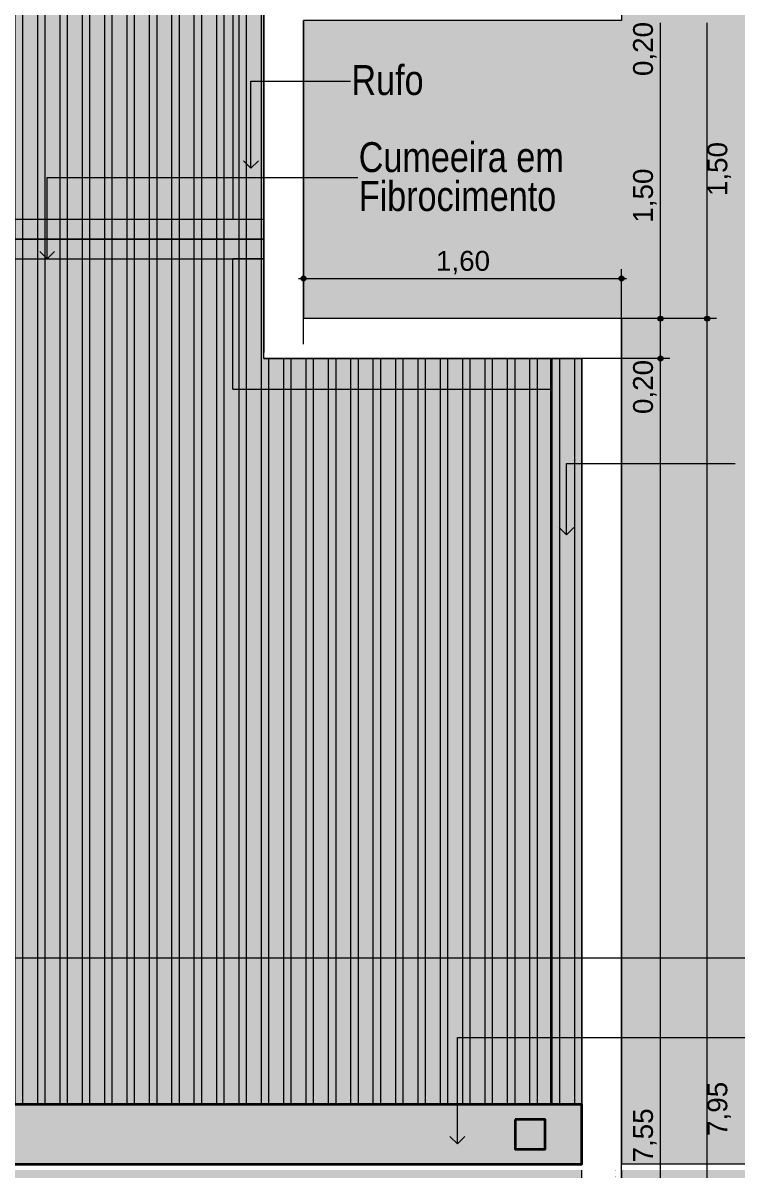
# Model space of a CAD drawing. Header units: metres. Extents: x -77 to -16.6, y -68.5 to -27.7.
# Drawn here: x -47.02 to -43.43, y -56.63 to -50.86 of the extents above; entities that cross this region are included whole.
import ezdxf

# ---------------------------------------------------------------- set-up
doc = ezdxf.new("R2010")
doc.units = ezdxf.units.M
doc.header["$MEASUREMENT"] = 0
doc.linetypes.add('Dot & Dashed', pattern=[0.012, 0.01, -0.001, 0, -0.001])
doc.linetypes.add('Wipeout_Contour', pattern=[1, 0, -1])
for name, color, linetype, lineweight in [('01_PLANTA COBERTURA_5_COBERTURA-LINHAS.EXEC_Caneta_No__241', 7, 'Continuous', 13), ('01_PLANTA COBERTURA_5_ESTRUTURA-COB.EST_Caneta_No__1', 7, 'Continuous', 35), ('01_PLANTA COBERTURA_5_ESTRUTURA-COB.EST_Caneta_No__241', 7, 'Continuous', 13), ('01_PLANTA COBERTURA_5_LAJES.EST_Caneta_No__241', 7, 'Continuous', 13), ('01_PLANTA COBERTURA_5_LAJES.EST_Caneta_No__99', 7, 'Continuous', 20), ('01_PLANTA COBERTURA_5_PAREDE CONSTRUIR_Caneta_No__241', 7, 'Continuous', 13), ('01_PLANTA COBERTURA_5_PAREDE CONSTRUIR_Caneta_No__3', 7, 'Continuous', 25)]:
    doc.layers.add(name, color=color, linetype=linetype, lineweight=lineweight)
for name, color, linetype, lineweight, true_color in [('01_PLANTA COBERTURA_5_COTAS IMPLANTAÇÃO.EXEC_Caneta_No__25', 7, 'Continuous', 13, 0x982312), ('01_PLANTA COBERTURA_5_ESTRUTURA-COB.EST_Caneta_No__13', 7, 'Continuous', 0, 0xaaaaaa), ('01_PLANTA COBERTURA_5_ESTRUTURA-COB.EST_Caneta_No__19', 7, 'Continuous', 0, 0xe9e9e9), ('01_PLANTA COBERTURA_5_ESTRUTURA-COB.EST_Caneta_No__9', 7, 'Continuous', 5, 0x020202), ('01_PLANTA COBERTURA_5_LAJES.EST_Caneta_No__18', 7, 'Continuous', 0, 0xdfdfdf), ('01_PLANTA COBERTURA_5_LAJES.EST_Caneta_No__19', 7, 'Continuous', 0, 0xe9e9e9)]:
    doc.layers.add(name, color=color, linetype=linetype, lineweight=lineweight, true_color=true_color)
doc.layers.add('01_PLANTA COBERTURA_5_ESTRUTURA-COB.EST', color=7, linetype='Continuous')
doc.layers.add('01_PLANTA COBERTURA_5_PAREDE CONSTRUIR', color=7, linetype='Continuous')
doc.styles.add('GENERATED_STYLE_1', font='arial.ttf')
doc.styles.add('GENERATED_STYLE_2', font='ARIALN.TTF')
pattern_1 = [(90, (0, 0), (-0.1125, 0), []), (90, (-0.0375, 2e-18), (-0.1125, 0), [])]

msp = doc.modelspace()

# ---------------------------------------------------------------- hatches: boundary and pattern name
at = {"layer": '01_PLANTA COBERTURA_5_COTAS IMPLANTAÇÃO.EXEC_Caneta_No__25', "linetype": 'Continuous', "lineweight": 13, "true_color": 0x982312}
for points in [[(-44.0265, -52.1486), (-44.0256, -52.1534), (-44.0229, -52.1575), (-44.0188, -52.1602), (-44.014, -52.1611), (-44.0093, -52.1602), (-44.0052, -52.1575), (-44.0025, -52.1534), (-44.0015, -52.1486), (-44.0025, -52.1439), (-44.0052, -52.1398), (-44.0093, -52.1371), (-44.014, -52.1361), (-44.0188, -52.1371), (-44.0229, -52.1398), (-44.0256, -52.1439)], [(-43.8303, -52.3506), (-43.8293, -52.3554), (-43.8266, -52.3594), (-43.8226, -52.3621), (-43.8178, -52.3631), (-43.813, -52.3621), (-43.8089, -52.3594), (-43.8062, -52.3554), (-43.8053, -52.3506), (-43.8062, -52.3458), (-43.8089, -52.3417), (-43.813, -52.339), (-43.8178, -52.3381), (-43.8226, -52.339), (-43.8266, -52.3417), (-43.8293, -52.3458)], [(-43.5965, -52.3506), (-43.5955, -52.3554), (-43.5928, -52.3594), (-43.5888, -52.3621), (-43.584, -52.3631), (-43.5792, -52.3621), (-43.5751, -52.3594), (-43.5724, -52.3554), (-43.5715, -52.3506), (-43.5724, -52.3458), (-43.5751, -52.3417), (-43.5792, -52.339), (-43.584, -52.3381), (-43.5888, -52.339), (-43.5928, -52.3417), (-43.5955, -52.3458)], [(-43.8303, -52.5506), (-43.8293, -52.5554), (-43.8266, -52.5594), (-43.8226, -52.5621), (-43.8178, -52.5631), (-43.813, -52.5621), (-43.8089, -52.5594), (-43.8062, -52.5554), (-43.8053, -52.5506), (-43.8062, -52.5458), (-43.8089, -52.5417), (-43.813, -52.539), (-43.8178, -52.5381), (-43.8226, -52.539), (-43.8266, -52.5417), (-43.8293, -52.5458)]]:
    msp.add_hatch(color=24, dxfattribs=at).paths.add_polyline_path(points)
at = {"layer": '01_PLANTA COBERTURA_5_LAJES.EST_Caneta_No__18', "linetype": 'Continuous', "lineweight": 0, "true_color": 0xdfdfdf}
h = msp.add_hatch(dxfattribs=at)
h.set_pattern_fill('Piso_Externo__0005', color=254, style=0, pattern_type=2)
h.set_pattern_definition([(45, (0, 0.6), (-0.1909188, 0.1909188), [0, -0.18, 0, -0.27]), (110, (0.6, 0.6), (0.253717, 0.09234544), [0, -0.132, 0, -0.228])])
h.paths.add_polyline_path([(-76.514, -65.1016), (-73.814, -65.1016, -0.414214), (-75.814, -67.1016), (-66.814, -67.1016, -0.414214), (-68.814, -65.1016), (-68.814, -62.301), (-68.814, -45.4002, -0.414214), (-66.514, -43.1002), (-65.914, -43.1002), (-65.914, -42.3002), (-66.514, -42.3002), (-66.514, -38.2041), (-65.114, -38.2041), (-65.114, -36.7038), (-66.514, -36.7038), (-66.514, -32.5997), (-65.114, -32.5997), (-56.714, -32.5997), (-53.814, -32.5997), (-44.014, -32.5997), (-44.014, -42.3002), (-53.814, -42.3002), (-53.814, -47.1002), (-44.014, -47.1002), (-44.014, -50.8516), (-45.6136, -50.8516), (-45.6136, -52.3506), (-44.014, -52.3506), (-44.014, -60.3006), (-48.9163, -60.3006), (-48.9163, -61.1006), (-44.3609, -61.1006), (-44.3609, -67.1016), (-44.014, -67.1016), (-41.514, -67.1016), (-41.514, -28.1016), (-41.714, -28.1016), (-41.714, -60.3006), (-43.014, -60.3006), (-43.014, -30.0016), (-66.514, -30.0016), (-66.514, -28.1016), (-76.514, -28.1016)])
h.paths.add_polyline_path([(-73.814, -45.1016), (-76.314, -45.1016), (-76.314, -43.0892), (-75.7984, -43.0908, -0.414214), (-73.8139, -45.0876)], flags=0)
h.paths.add_polyline_path([(-73.814, -45.5846, -0.009328), (-73.814, -45.6604)], flags=0)
h.paths.add_polyline_path([(-52.814, -46.3002), (-52.814, -43.1002), (-44.014, -43.1002), (-44.014, -46.3002)], flags=0)
h.paths.add_polyline_path([(-67.714, -34.1), (-76.314, -34.1), (-76.314, -32.5997), (-67.714, -32.5997)], flags=0)
at = {"layer": '01_PLANTA COBERTURA_5_LAJES.EST_Caneta_No__19', "linetype": 'Continuous', "lineweight": 0, "true_color": 0xefefef}
msp.add_hatch(color=7, dxfattribs=at).paths.add_polyline_path([(-64.914, -47.3002), (-66.314, -47.3002), (-66.314, -60.1006), (-56.514, -60.1006), (-44.214, -60.1006), (-44.214, -56.8006), (-44.214, -52.5516), (-45.8136, -52.5516), (-45.8136, -50.6516), (-44.214, -50.6516), (-44.214, -47.3002), (-45.8136, -47.3002), (-54.014, -47.3002), (-54.014, -42.1002), (-44.214, -42.1002), (-44.214, -32.7997), (-54.014, -32.7997), (-56.514, -32.7997), (-56.714, -32.7997), (-64.914, -32.7997), (-66.314, -32.7997), (-66.314, -36.5038), (-64.914, -36.5038), (-64.914, -38.4037), (-66.314, -38.4037), (-66.314, -42.1002), (-64.914, -42.1002)])
at = {"layer": '01_PLANTA COBERTURA_5_PAREDE CONSTRUIR', "linetype": 'Continuous', "lineweight": 0, "true_color": 0x000000}
h = msp.add_hatch(dxfattribs=at)
h.set_pattern_fill('common_brick_0005', color=18, style=0, pattern_type=2)
h.set_pattern_definition([(45, (0, 0), (-0.0176776695, 0.0176776695), [])])
h.paths.add_polyline_path([(-44.044, -56.6306), (-44.044, -56.7706), (-44.014, -56.7706), (-44.014, -56.6306)])

# ---------------------------------------------------------------- linework, layer by layer
at = {"layer": '01_PLANTA COBERTURA_5_COBERTURA-LINHAS.EXEC_Caneta_No__241', "color": 7, "linetype": 'Continuous', "lineweight": 13, "ltscale": 1000}
for p, q in [((-45.8774, -51.594), (-45.8774, -51.1563)), ((-45.8774, -51.594), (-45.9149, -51.5565)), ((-46.9021, -52.0504), (-46.9021, -51.6414)), ((-46.9021, -52.0504), (-46.9396, -52.0129)), ((-46.9021, -52.0504), (-46.8646, -52.0129)), ((-44.2912, -53.438), (-44.2912, -53.0791)), ((-44.2912, -53.438), (-44.3287, -53.4005)), ((-44.2912, -53.438), (-44.2537, -53.4005)), ((-44.8397, -56.4993), (-44.8397, -55.965)), ((-44.8397, -56.4993), (-44.8772, -56.4618)), ((-44.8397, -56.4993), (-44.8022, -56.4618))]:
    msp.add_line(p, q, dxfattribs=at)
at = {"layer": '01_PLANTA COBERTURA_5_COTAS IMPLANTAÇÃO.EXEC_Caneta_No__25', "color": 24, "linetype": 'Continuous', "lineweight": 13, "ltscale": 1000, "true_color": 0x982312}
for p, q in [((-43.8178, -52.3381), (-43.8178, -50.8641)), ((-43.584, -52.3381), (-43.584, -50.8641)), ((-44.014, -52.1361), (-44.014, -52.1018)), ((-44.0015, -52.1486), (-43.989, -52.1486)), ((-43.7709, -52.3506), (-43.8053, -52.3506)), ((-43.5371, -52.3506), (-43.5715, -52.3506)), ((-43.8178, -52.5381), (-43.8178, -52.3631)), ((-43.7709, -52.5506), (-43.8053, -52.5506))]:
    msp.add_line(p, q, dxfattribs=at)
for centre in [(-44.014, -52.1486), (-43.8178, -52.3506), (-43.584, -52.3506), (-43.8178, -52.5506)]:
    msp.add_circle(centre, 0.0125, dxfattribs=at)
at = {"layer": '01_PLANTA COBERTURA_5_ESTRUTURA-COB.EST_Caneta_No__1', "color": 7, "linetype": 'Continuous', "lineweight": 35, "ltscale": 1000, "flags": 128}
msp.add_lwpolyline([(-44.549, -56.3756), (-44.549, -56.5256), (-44.399, -56.5256), (-44.399, -56.3756)], close=True, dxfattribs=at)
at = {"layer": '01_PLANTA COBERTURA_5_ESTRUTURA-COB.EST_Caneta_No__241', "color": 7, "linetype": 'Continuous', "lineweight": 13, "ltscale": 1000}
for p, q in [((-45.9686, -50.4966), (-45.9686, -51.8504)), ((-45.9686, -52.7056), (-45.9686, -52.0504)), ((-45.9686, -52.7056), (-44.369, -52.7056))]:
    msp.add_line(p, q, dxfattribs=at)
at = {"layer": '01_PLANTA COBERTURA_5_LAJES.EST_Caneta_No__241', "color": 7, "linetype": 'Continuous', "lineweight": 13, "ltscale": 1000, "flags": 128}
for points in [[(-53.814, -42.3002), (-53.814, -47.1002), (-44.014, -47.1002), (-44.014, -50.8516), (-45.6136, -50.8516), (-45.6136, -52.3506), (-44.014, -52.3506), (-44.014, -60.3006), (-48.9163, -60.3006), (-48.9163, -61.1006), (-44.3609, -61.1006), (-44.3609, -67.1016), (-44.014, -67.1016), (-41.514, -67.1016), (-41.514, -28.1016)], [(-64.914, -42.1002), (-64.914, -47.3002), (-66.314, -47.3002), (-66.314, -60.1006), (-56.514, -60.1006), (-44.214, -60.1006), (-44.214, -56.8006), (-44.214, -52.5516), (-45.8136, -52.5516), (-45.8136, -50.6516), (-44.214, -50.6516), (-44.214, -47.3002), (-45.8136, -47.3002), (-54.014, -47.3002), (-54.014, -42.1002)]]:
    msp.add_lwpolyline(points, dxfattribs=at)

# ---------------------------------------------------------------- texts
at = {"layer": '01_PLANTA COBERTURA_5_COBERTURA-LINHAS.EXEC_Caneta_No__241', "color": 7, "linetype": 'Continuous', "lineweight": 13, "insert": (-45.3724, -51.0759), "char_height": 0.15, "attachment_point": 1, "style": 'GENERATED_STYLE_2'}
msp.add_mtext('\\A1;{\\pql;\\pt0,241;\\fArial Narrow|b0|i0|c0|p0;\\W1.000000;Rufo \\fArial Narrow|b0|i0|c0|p0;\\W1.000000;\\A1{\\H.66x;\\S^  ;}\\fArial Narrow|b0|i0|c0|p0;\\W1.000000;\\fArial Narrow|b0|i0|c0|p0;\\W1.000000;\\A1{\\H.66x;\\S^  ;}\\fArial Narrow|b0|i0|c0|p0;\\W1.000000;\\fArial Narrow|b0|i0|c0|p0;\\W1.000000;\\fArial Narrow|b0|i0|c0|p0;\\W1.000000;\\fArial Narrow|b0|i0|c0|p0;\\W1.000000;\\fArial Narrow|b0|i0|c0|p0;\\W1.000000;\\fArial Narrow|b0|i0|c0|p0;\\W1.000000;\\fArial Narrow|b0|i0|c0|p0;\\W1.000000;\\A1{\\H.66x;\\S^  ;}\\fArial Narrow|b0|i0|c0|p0;\\W1.000000;\\fArial Narrow|b0|i0|c0|p0;\\W1.000000;\\A1{\\H.66x;\\S^  ;}\\fArial Narrow|b0|i0|c0|p0;\\W1.000000;\\fArial Narrow|b0|i0|c0|p0;\\W1.000000;\\fArial Narrow|b0|i0|c0|p0;\\W1.000000;\\fArial Narrow|b0|i0|c0|p0;\\W1.000000;\\fArial Narrow|b0|i0|c0|p0;\\W1.000000;\\fArial Narrow|b0|i0|c0|p0;\\W1.000000;\\fArial Narrow|b0|i0|c0|p0;\\W1.000000;\\A1{\\H.66x;\\S^  ;}\\fArial Narrow|b0|i0|c0|p0;\\W1.000000;\\fArial Narrow|b0|i0|c0|p0;\\W1.000000;\\A1{\\H.66x;\\S^  ;}\\fArial Narrow|b0|i0|c0|p0;\\W1.000000;\\fArial Narrow|b0|i0|c0|p0;\\W1.000000;\\fArial Narrow|b0|i0|c0|p0;\\W1.000000;\\fArial Narrow|b0|i0|c0|p0;\\W1.000000;\\fArial Narrow|b0|i0|c0|p0;\\W1.000000;\\fArial Narrow|b0|i0|c0|p0;\\W1.000000;\\fArial Narrow|b0|i0|c0|p0;\\W1.000000;\\A1{\\H.66x;\\S^  ;}\\fArial Narrow|b0|i0|c0|p0;\\W1.000000;\\fArial Narrow|b0|i0|c0|p0;\\W1.000000;\\A1{\\H.66x;\\S^  ;}\\fArial Narrow|b0|i0|c0|p0;\\W1.000000;\\fArial Narrow|b0|i0|c0|p0;\\W1.000000;\\fArial Narrow|b0|i0|c0|p0;\\W1.000000;\\fArial Narrow|b0|i0|c0|p0;\\W1.000000;\\fArial Narrow|b0|i0|c0|p0;\\W1.000000;\\fArial Narrow|b0|i0|c0|p0;\\W1.000000;\\fArial Narrow|b0|i0|c0|p0;\\W1.000000;\\A1{\\H.66x;\\S^  ;}\\fArial Narrow|b0|i0|c0|p0;\\W1.000000;\\fArial Narrow|b0|i0|c0|p0;\\W1.000000;\\A1{\\H.66x;\\S^  ;}\\fArial Narrow|b0|i0|c0|p0;\\W1.000000;\\fArial Narrow|b0|i0|c0|p0;\\W1.000000;\\fArial Narrow|b0|i0|c0|p0;\\W1.000000;\\fArial Narrow|b0|i0|c0|p0;\\W1.000000;\\fArial Narrow|b0|i0|c0|p0;\\W1.000000;\\fArial Narrow|b0|i0|c0|p0;\\W1.000000;\\fArial Narrow|b0|i0|c0|p0;\\W1.000000;\\A1{\\H.66x;\\S^  ;}\\fArial Narrow|b0|i0|c0|p0;\\W1.000000;}', dxfattribs=at)
at = {"layer": '01_PLANTA COBERTURA_5_COBERTURA-LINHAS.EXEC_Caneta_No__241', "color": 7, "linetype": 'Continuous', "lineweight": 13, "insert": (-45.3357, -51.4636), "char_height": 0.15, "width": 1.6, "attachment_point": 1, "line_spacing_factor": 0.782741, "style": 'GENERATED_STYLE_2'}
msp.add_mtext('\\A1;{\\pql;\\pt0,241;\\fArial Narrow|b0|i0|c0|p0;\\W1.000000;Cumeeira em Fibrocimento\\fArial Narrow|b0|i0|c0|p0;\\W1.000000;\\A1{\\H.66x;\\S^  ;}\\fArial Narrow|b0|i0|c0|p0;\\W1.000000;\\fArial Narrow|b0|i0|c0|p0;\\W1.000000;\\A1{\\H.66x;\\S^  ;}\\fArial Narrow|b0|i0|c0|p0;\\W1.000000;\\fArial Narrow|b0|i0|c0|p0;\\W1.000000;\\fArial Narrow|b0|i0|c0|p0;\\W1.000000;\\fArial Narrow|b0|i0|c0|p0;\\W1.000000;\\fArial Narrow|b0|i0|c0|p0;\\W1.000000;\\fArial Narrow|b0|i0|c0|p0;\\W1.000000;\\fArial Narrow|b0|i0|c0|p0;\\W1.000000;\\A1{\\H.66x;\\S^  ;}\\fArial Narrow|b0|i0|c0|p0;\\W1.000000;\\fArial Narrow|b0|i0|c0|p0;\\W1.000000;\\A1{\\H.66x;\\S^  ;}\\fArial Narrow|b0|i0|c0|p0;\\W1.000000;\\fArial Narrow|b0|i0|c0|p0;\\W1.000000;\\fArial Narrow|b0|i0|c0|p0;\\W1.000000;\\fArial Narrow|b0|i0|c0|p0;\\W1.000000;\\fArial Narrow|b0|i0|c0|p0;\\W1.000000;\\fArial Narrow|b0|i0|c0|p0;\\W1.000000;\\fArial Narrow|b0|i0|c0|p0;\\W1.000000;\\A1{\\H.66x;\\S^  ;}\\fArial Narrow|b0|i0|c0|p0;\\W1.000000;\\fArial Narrow|b0|i0|c0|p0;\\W1.000000;\\A1{\\H.66x;\\S^  ;}\\fArial Narrow|b0|i0|c0|p0;\\W1.000000;\\fArial Narrow|b0|i0|c0|p0;\\W1.000000;\\fArial Narrow|b0|i0|c0|p0;\\W1.000000;\\fArial Narrow|b0|i0|c0|p0;\\W1.000000;\\fArial Narrow|b0|i0|c0|p0;\\W1.000000;\\fArial Narrow|b0|i0|c0|p0;\\W1.000000;\\fArial Narrow|b0|i0|c0|p0;\\W1.000000;\\A1{\\H.66x;\\S^  ;}\\fArial Narrow|b0|i0|c0|p0;\\W1.000000;\\fArial Narrow|b0|i0|c0|p0;\\W1.000000;\\A1{\\H.66x;\\S^  ;}\\fArial Narrow|b0|i0|c0|p0;\\W1.000000;\\fArial Narrow|b0|i0|c0|p0;\\W1.000000;\\fArial Narrow|b0|i0|c0|p0;\\W1.000000;\\fArial Narrow|b0|i0|c0|p0;\\W1.000000;\\fArial Narrow|b0|i0|c0|p0;\\W1.000000;\\fArial Narrow|b0|i0|c0|p0;\\W1.000000;\\fArial Narrow|b0|i0|c0|p0;\\W1.000000;\\A1{\\H.66x;\\S^  ;}\\fArial Narrow|b0|i0|c0|p0;\\W1.000000;\\fArial Narrow|b0|i0|c0|p0;\\W1.000000;\\A1{\\H.66x;\\S^  ;}\\fArial Narrow|b0|i0|c0|p0;\\W1.000000;\\fArial Narrow|b0|i0|c0|p0;\\W1.000000;\\fArial Narrow|b0|i0|c0|p0;\\W1.000000;\\fArial Narrow|b0|i0|c0|p0;\\W1.000000;\\fArial Narrow|b0|i0|c0|p0;\\W1.000000;\\fArial Narrow|b0|i0|c0|p0;\\W1.000000;\\fArial Narrow|b0|i0|c0|p0;\\W1.000000;\\A1{\\H.66x;\\S^  ;}\\fArial Narrow|b0|i0|c0|p0;\\W1.000000;}', dxfattribs=at)
at = {"layer": '01_PLANTA COBERTURA_5_COTAS IMPLANTAÇÃO.EXEC_Caneta_No__25', "color": 24, "linetype": 'Continuous', "lineweight": 13, "true_color": 0x982312, "char_height": 0.1, "width": 0.26692, "attachment_point": 7, "rotation": 90, "style": 'GENERATED_STYLE_1'}
for s, insert in [('\\A1;{\\pql;\\fArial|b0|i0|c0|p0;\\W1.000000;0,20}', (-43.8378, -51.131)), ('\\A1;{\\pql;\\fArial|b0|i0|c0|p0;\\W1.000000;1,50}', (-43.464, -51.7345)), ('\\A1;{\\pql;\\fArial|b0|i0|c0|p0;\\W1.000000;1,50}', (-43.8378, -51.868)), ('\\A1;{\\pql;\\fArial|b0|i0|c0|p0;\\W1.000000;0,20}', (-43.8378, -52.83)), ('\\A1;{\\pql;\\fArial|b0|i0|c0|p0;\\W1.000000;7,95}', (-43.464, -56.459))]:
    msp.add_mtext(s, dxfattribs=dict(at, insert=insert))
at = {"layer": '01_PLANTA COBERTURA_5_COTAS IMPLANTAÇÃO.EXEC_Caneta_No__25', "color": 24, "linetype": 'Continuous', "lineweight": 13, "true_color": 0x982312, "insert": (-44.9473, -52.1286), "char_height": 0.1, "width": 0.26692, "attachment_point": 7, "style": 'GENERATED_STYLE_1'}
msp.add_mtext('\\A1;{\\pql;\\fArial|b0|i0|c0|p0;\\W1.000000;1,60}', dxfattribs=at)

# ---------------------------------------------------------------- next in the draw order: wipeouts: each hides what was drawn before it
at = {"color": 254, "linetype": 'Wipeout_Contour', "lineweight": 0, "ltscale": 207.667782}
msp.add_wipeout([(-45.6436, -52.3506), (-45.6436, -52.3806), (-45.6136, -52.3506)], dxfattribs=at).dxf.layer = '01_PLANTA COBERTURA_5_PAREDE CONSTRUIR'
at = {"color": 254, "linetype": 'Wipeout_Contour', "lineweight": 0, "ltscale": 204.547895}
msp.add_wipeout([(-44.044, -52.3806), (-44.014, -52.3506), (-44.044, -52.3506)], dxfattribs=at).dxf.layer = '01_PLANTA COBERTURA_5_PAREDE CONSTRUIR'
at = {"color": 254, "linetype": 'Wipeout_Contour', "lineweight": 0, "ltscale": 208.387307}
msp.add_wipeout([(-45.8136, -52.5206), (-45.8136, -52.5506), (-45.7836, -52.5206)], dxfattribs=at).dxf.layer = '01_PLANTA COBERTURA_5_PAREDE CONSTRUIR'
at = {"color": 254, "linetype": 'Wipeout_Contour', "lineweight": 0, "ltscale": 205.266434}
msp.add_wipeout([(-44.214, -52.5506), (-44.184, -52.5206), (-44.214, -52.5206)], dxfattribs=at).dxf.layer = '01_PLANTA COBERTURA_5_PAREDE CONSTRUIR'
at = {"color": 254, "linetype": 'Wipeout_Contour', "lineweight": 0, "ltscale": 287.307859}
msp.add_wipeout([(-44.214, -56.6006), (-44.214, -56.6306), (-44.184, -56.6306), (-44.184, -56.6006)], dxfattribs=at).dxf.layer = '01_PLANTA COBERTURA_5_PAREDE CONSTRUIR'
at = {"color": 254, "linetype": 'Wipeout_Contour', "lineweight": 0, "ltscale": 284.061353}
msp.add_wipeout([(-41.714, -56.6006), (-44.014, -56.6006), (-44.014, -56.6306), (-41.714, -56.6306)], dxfattribs=at).dxf.layer = '01_PLANTA COBERTURA_5_PAREDE CONSTRUIR'

# ---------------------------------------------------------------- next in the draw order: linework, layer by layer
at = {"layer": '01_PLANTA COBERTURA_5_COTAS IMPLANTAÇÃO.EXEC_Caneta_No__25', "color": 24, "linetype": 'Continuous', "lineweight": 13, "ltscale": 1000, "true_color": 0x982312}
for p, q in [((-43.584, -60.2881), (-43.584, -52.3631)), ((-43.8178, -60.0881), (-43.8178, -52.5631))]:
    msp.add_line(p, q, dxfattribs=at)
at = {"layer": '01_PLANTA COBERTURA_5_PAREDE CONSTRUIR_Caneta_No__241', "color": 7, "linetype": 'Continuous', "lineweight": 13, "ltscale": 1000, "flags": 128}
for points in [[(-41.714, -56.6006), (-44.014, -56.6006)], [(-44.014, -56.6306), (-44.014, -56.6006)], [(-44.014, -56.7706), (-44.014, -56.6306)]]:
    msp.add_lwpolyline(points, dxfattribs=at)
at = {"layer": '01_PLANTA COBERTURA_5_PAREDE CONSTRUIR_Caneta_No__3', "color": 7, "linetype": 'Continuous', "lineweight": 25, "ltscale": 1000}
msp.add_line((-44.014, -56.6306), (-44.044, -56.6306), dxfattribs=at)

# ---------------------------------------------------------------- next in the draw order: texts
at = {"layer": '01_PLANTA COBERTURA_5_COTAS IMPLANTAÇÃO.EXEC_Caneta_No__25', "color": 24, "linetype": 'Continuous', "lineweight": 13, "true_color": 0x982312, "insert": (-43.8378, -56.5925), "char_height": 0.1, "width": 0.26692, "attachment_point": 7, "rotation": 90, "style": 'GENERATED_STYLE_1'}
msp.add_mtext('\\A1;{\\pql;\\fArial|b0|i0|c0|p0;\\W1.000000;7,55}', dxfattribs=at)

# ---------------------------------------------------------------- next in the draw order: wipeouts: each hides what was drawn before it
at = {"color": 254, "linetype": 'Wipeout_Contour', "lineweight": 0, "ltscale": 208.021553}
msp.add_wipeout([(-45.7836, -52.3806), (-45.7836, -52.5206), (-45.6436, -52.3806)], dxfattribs=at).dxf.layer = '01_PLANTA COBERTURA_5_PAREDE CONSTRUIR'
at = {"color": 254, "linetype": 'Wipeout_Contour', "lineweight": 0, "ltscale": 204.899816}
msp.add_wipeout([(-44.184, -52.5206), (-44.044, -52.3806), (-44.184, -52.3806)], dxfattribs=at).dxf.layer = '01_PLANTA COBERTURA_5_PAREDE CONSTRUIR'
at = {"color": 254, "linetype": 'Wipeout_Contour', "lineweight": 0, "ltscale": 280.939132}
msp.add_wipeout([(-44.214, -52.5506), (-44.214, -56.6006), (-44.184, -56.6006), (-44.184, -52.5506)], dxfattribs=at).dxf.layer = '01_PLANTA COBERTURA_5_PAREDE CONSTRUIR'

# ---------------------------------------------------------------- next in the draw order: linework, layer by layer
at = {"layer": '01_PLANTA COBERTURA_5_ESTRUTURA-COB.EST_Caneta_No__241', "color": 7, "linetype": 'Continuous', "lineweight": 13, "ltscale": 1000}
msp.add_line((-44.214, -56.3006), (-44.369, -56.3006), dxfattribs=at)

# ---------------------------------------------------------------- next in the draw order: wipeouts: each hides what was drawn before it
at = {"color": 254, "linetype": 'Wipeout_Contour', "lineweight": 0, "ltscale": 286.087186}
msp.add_wipeout([(-44.044, -52.3806), (-44.044, -60.2706), (-44.014, -60.2706), (-44.014, -52.3806)], dxfattribs=at).dxf.layer = '01_PLANTA COBERTURA_5_PAREDE CONSTRUIR'
at = {"color": 254, "linetype": 'Wipeout_Contour', "lineweight": 0, "ltscale": 206.679069}
msp.add_wipeout([(-44.214, -52.5506), (-44.184, -52.5506), (-44.184, -52.5206)], dxfattribs=at).dxf.layer = '01_PLANTA COBERTURA_5_PAREDE CONSTRUIR'

# ---------------------------------------------------------------- next in the draw order: linework, layer by layer
at = {"layer": '01_PLANTA COBERTURA_5_PAREDE CONSTRUIR_Caneta_No__241', "color": 7, "linetype": 'Continuous', "lineweight": 13, "ltscale": 1000, "flags": 128}
msp.add_lwpolyline([(-44.214, -52.5506), (-44.214, -56.6006)], dxfattribs=at)

# ---------------------------------------------------------------- next in the draw order: wipeouts: each hides what was drawn before it
at = {"color": 254, "linetype": 'Wipeout_Contour', "lineweight": 0, "ltscale": 205.960506}
msp.add_wipeout([(-44.044, -52.3806), (-44.014, -52.3806), (-44.014, -52.3506)], dxfattribs=at).dxf.layer = '01_PLANTA COBERTURA_5_PAREDE CONSTRUIR'
at = {"color": 254, "linetype": 'Wipeout_Contour', "lineweight": 0, "ltscale": 280.725472}
msp.add_wipeout([(-44.184, -52.5206), (-44.184, -56.6306), (-44.044, -56.6306), (-44.044, -52.5206)], dxfattribs=at).dxf.layer = '01_PLANTA COBERTURA_5_PAREDE CONSTRUIR'

# ---------------------------------------------------------------- next in the draw order: linework, layer by layer
at = {"layer": '01_PLANTA COBERTURA_5_COBERTURA-LINHAS.EXEC_Caneta_No__241', "color": 7, "linetype": 'Continuous', "lineweight": 13, "ltscale": 1000}
for p, q in [((-44.2912, -53.0791), (-43.443, -53.0791)), ((-44.8397, -55.965), (-43.3735, -55.965))]:
    msp.add_line(p, q, dxfattribs=at)
at = {"layer": '01_PLANTA COBERTURA_5_COTAS IMPLANTAÇÃO.EXEC_Caneta_No__25', "color": 24, "linetype": 'Continuous', "lineweight": 13, "ltscale": 1000, "true_color": 0x982312}
msp.add_line((-44.014, -52.479), (-44.014, -52.1611), dxfattribs=at)
at = {"layer": '01_PLANTA COBERTURA_5_LAJES.EST_Caneta_No__99', "color": 7, "linetype": 'Dot & Dashed', "lineweight": 20, "ltscale": 1000}
msp.add_line((-76.6125, -55.5643), (-41.4312, -55.5643), dxfattribs=at)
at = {"layer": '01_PLANTA COBERTURA_5_PAREDE CONSTRUIR_Caneta_No__241', "color": 7, "linetype": 'Continuous', "lineweight": 13, "ltscale": 1000, "flags": 128}
for points in [[(-44.014, -52.3506), (-44.044, -52.3506)], [(-44.014, -60.2706), (-44.014, -52.3506)]]:
    msp.add_lwpolyline(points, dxfattribs=at)

# ---------------------------------------------------------------- next in the draw order: wipeouts: each hides what was drawn before it
at = {"color": 254, "linetype": 'Wipeout_Contour', "lineweight": 0, "ltscale": 206.325825}
msp.add_wipeout([(-44.184, -52.5206), (-44.044, -52.5206), (-44.044, -52.3806)], dxfattribs=at).dxf.layer = '01_PLANTA COBERTURA_5_PAREDE CONSTRUIR'
at = {"color": 254, "linetype": 'Wipeout_Contour', "lineweight": 0, "ltscale": 276.69737}
msp.add_wipeout([(-45.7836, -52.5506), (-44.214, -52.5506), (-44.214, -52.5206), (-45.7836, -52.5206)], dxfattribs=at).dxf.layer = '01_PLANTA COBERTURA_5_PAREDE CONSTRUIR'
at = {"color": 254, "linetype": 'Wipeout_Contour', "lineweight": 0, "ltscale": 317.925363}
msp.add_wipeout([(-44.214, -56.6006), (-66.314, -56.6006), (-66.314, -56.6306), (-44.214, -56.6306)], dxfattribs=at).dxf.layer = '01_PLANTA COBERTURA_5_PAREDE CONSTRUIR'

# ---------------------------------------------------------------- next in the draw order: hatches: boundary and pattern name
at = {"layer": '01_PLANTA COBERTURA_5_ESTRUTURA-COB.EST', "linetype": 'Continuous', "lineweight": 0, "true_color": 0xffffff}
msp.add_hatch(color=7, dxfattribs=at).paths.add_polyline_path([(-44.214, -52.5506), (-44.369, -52.5506), (-44.369, -56.3006), (-44.214, -56.3006)])

# ---------------------------------------------------------------- next in the draw order: linework, layer by layer
at = {"layer": '01_PLANTA COBERTURA_5_COTAS IMPLANTAÇÃO.EXEC_Caneta_No__25', "color": 24, "linetype": 'Continuous', "lineweight": 13, "ltscale": 1000, "true_color": 0x982312}
msp.add_line((-43.8303, -52.5506), (-44.7205, -52.5506), dxfattribs=at)
at = {"layer": '01_PLANTA COBERTURA_5_ESTRUTURA-COB.EST_Caneta_No__1', "color": 7, "linetype": 'Continuous', "lineweight": 35, "ltscale": 1000, "flags": 128}
msp.add_lwpolyline([(-66.314, -56.6006), (-44.214, -56.6006), (-44.214, -56.3006), (-66.314, -56.3006)], close=True, dxfattribs=at)
at = {"layer": '01_PLANTA COBERTURA_5_ESTRUTURA-COB.EST_Caneta_No__241', "color": 7, "linetype": 'Continuous', "lineweight": 13, "ltscale": 1000}
for p, q in [((-44.369, -56.3006), (-44.369, -52.5506)), ((-44.214, -52.5506), (-44.369, -52.5506)), ((-44.369, -52.7056), (-44.369, -52.5506)), ((-44.214, -56.3006), (-44.214, -52.5506))]:
    msp.add_line(p, q, dxfattribs=at)
at = {"layer": '01_PLANTA COBERTURA_5_PAREDE CONSTRUIR_Caneta_No__241', "color": 7, "linetype": 'Continuous', "lineweight": 13, "ltscale": 1000, "flags": 128}
msp.add_lwpolyline([(-44.214, -56.6006), (-66.314, -56.6006)], dxfattribs=at)

# ---------------------------------------------------------------- next in the draw order: wipeouts: each hides what was drawn before it
at = {"color": 254, "linetype": 'Wipeout_Contour', "lineweight": 0, "ltscale": 275.7386}
msp.add_wipeout([(-45.6136, -52.3806), (-44.044, -52.3806), (-44.044, -52.3506), (-45.6136, -52.3506)], dxfattribs=at).dxf.layer = '01_PLANTA COBERTURA_5_PAREDE CONSTRUIR'
at = {"color": 254, "linetype": 'Wipeout_Contour', "lineweight": 0, "ltscale": 209.801115}
msp.add_wipeout([(-45.7836, -52.5206), (-45.8136, -52.5506), (-45.7836, -52.5506)], dxfattribs=at).dxf.layer = '01_PLANTA COBERTURA_5_PAREDE CONSTRUIR'

# ---------------------------------------------------------------- next in the draw order: hatches: boundary and pattern name
at = {"layer": '01_PLANTA COBERTURA_5_ESTRUTURA-COB.EST', "linetype": 'Continuous', "lineweight": 0, "true_color": 0xffffff}
msp.add_hatch(color=7, dxfattribs=at).paths.add_polyline_path([(-45.8136, -52.5506), (-45.9686, -52.7056), (-44.369, -52.7056), (-44.369, -52.5506)])

# ---------------------------------------------------------------- next in the draw order: linework, layer by layer
at = {"layer": '01_PLANTA COBERTURA_5_COTAS IMPLANTAÇÃO.EXEC_Caneta_No__25', "color": 24, "linetype": 'Continuous', "lineweight": 13, "ltscale": 1000, "true_color": 0x982312}
for p, q in [((-43.8303, -52.3506), (-44.7205, -52.3506)), ((-43.5965, -52.3506), (-44.4867, -52.3506))]:
    msp.add_line(p, q, dxfattribs=at)
at = {"layer": '01_PLANTA COBERTURA_5_ESTRUTURA-COB.EST_Caneta_No__241', "color": 7, "linetype": 'Continuous', "lineweight": 13, "ltscale": 1000}
msp.add_line((-45.8136, -52.5506), (-44.369, -52.5506), dxfattribs=at)
at = {"layer": '01_PLANTA COBERTURA_5_PAREDE CONSTRUIR_Caneta_No__241', "color": 7, "linetype": 'Continuous', "lineweight": 13, "ltscale": 1000, "flags": 128}
for points in [[(-45.8136, -52.5506), (-45.8136, -52.5206)], [(-45.8136, -52.5506), (-44.214, -52.5506)]]:
    msp.add_lwpolyline(points, dxfattribs=at)

# ---------------------------------------------------------------- next in the draw order: wipeouts: each hides what was drawn before it
at = {"color": 254, "linetype": 'Wipeout_Contour', "lineweight": 0, "ltscale": 209.081576}
msp.add_wipeout([(-45.6136, -52.3506), (-45.6436, -52.3806), (-45.6136, -52.3806)], dxfattribs=at).dxf.layer = '01_PLANTA COBERTURA_5_PAREDE CONSTRUIR'

# ---------------------------------------------------------------- next in the draw order: linework, layer by layer
at = {"layer": '01_PLANTA COBERTURA_5_PAREDE CONSTRUIR_Caneta_No__241', "color": 7, "linetype": 'Continuous', "lineweight": 13, "ltscale": 1000, "flags": 128}
msp.add_lwpolyline([(-44.044, -52.3506), (-45.6136, -52.3506)], dxfattribs=at)

# ---------------------------------------------------------------- next in the draw order: wipeouts: each hides what was drawn before it
at = {"color": 254, "linetype": 'Wipeout_Contour', "lineweight": 0, "ltscale": 276.216648}
msp.add_wipeout([(-45.6436, -52.5206), (-44.184, -52.5206), (-44.184, -52.3806), (-45.6436, -52.3806)], dxfattribs=at).dxf.layer = '01_PLANTA COBERTURA_5_PAREDE CONSTRUIR'

# ---------------------------------------------------------------- next in the draw order: wipeouts: each hides what was drawn before it
at = {"color": 254, "linetype": 'Wipeout_Contour', "lineweight": 0, "ltscale": 275.528772}
msp.add_wipeout([(-45.6136, -52.3506), (-45.6136, -50.8516), (-45.6436, -50.8516), (-45.6436, -52.3506)], dxfattribs=at).dxf.layer = '01_PLANTA COBERTURA_5_PAREDE CONSTRUIR'
at = {"color": 254, "linetype": 'Wipeout_Contour', "lineweight": 0, "ltscale": 209.446011}
msp.add_wipeout([(-45.6436, -52.3806), (-45.7836, -52.5206), (-45.6436, -52.5206)], dxfattribs=at).dxf.layer = '01_PLANTA COBERTURA_5_PAREDE CONSTRUIR'

# ---------------------------------------------------------------- next in the draw order: linework, layer by layer
at = {"layer": '01_PLANTA COBERTURA_5_COTAS IMPLANTAÇÃO.EXEC_Caneta_No__25', "color": 24, "linetype": 'Continuous', "lineweight": 13, "ltscale": 1000, "true_color": 0x982312}
for p, q in [((-45.6136, -52.1361), (-45.6136, -52.1018)), ((-45.6136, -52.479), (-45.6136, -52.1611)), ((-45.6011, -52.1486), (-44.0265, -52.1486))]:
    msp.add_line(p, q, dxfattribs=at)
at = {"layer": '01_PLANTA COBERTURA_5_PAREDE CONSTRUIR_Caneta_No__241', "color": 7, "linetype": 'Continuous', "lineweight": 13, "ltscale": 1000, "flags": 128}
msp.add_lwpolyline([(-45.6136, -52.3506), (-45.6136, -50.8516)], dxfattribs=at)

# ---------------------------------------------------------------- next in the draw order: wipeouts: each hides what was drawn before it
at = {"color": 254, "linetype": 'Wipeout_Contour', "lineweight": 0, "ltscale": 275.980888}
msp.add_wipeout([(-45.7836, -52.5206), (-45.7836, -50.6816), (-45.8136, -50.6816), (-45.8136, -52.5206)], dxfattribs=at).dxf.layer = '01_PLANTA COBERTURA_5_PAREDE CONSTRUIR'

# ---------------------------------------------------------------- next in the draw order: hatches: boundary and pattern name
at = {"layer": '01_PLANTA COBERTURA_5_ESTRUTURA-COB.EST', "linetype": 'Continuous', "lineweight": 0, "true_color": 0xffffff}
for points in [[(-45.9686, -51.8504), (-45.8136, -51.8504), (-45.8136, -50.6516), (-45.9686, -50.4966)], [(-45.8136, -52.0504), (-45.9686, -52.0504), (-45.9686, -52.7056), (-45.8136, -52.5506)]]:
    msp.add_hatch(color=7, dxfattribs=at).paths.add_polyline_path(points)
at = {"layer": '01_PLANTA COBERTURA_5_ESTRUTURA-COB.EST_Caneta_No__19', "linetype": 'Continuous', "lineweight": 0, "true_color": 0xe9e9e9}
msp.add_hatch(color=254, dxfattribs=at).paths.add_polyline_path([(-66.314, -51.8504), (-66.314, -52.0504), (-45.8136, -52.0504), (-45.8136, -51.8504)])

# ---------------------------------------------------------------- next in the draw order: linework, layer by layer
at = {"layer": '01_PLANTA COBERTURA_5_COBERTURA-LINHAS.EXEC_Caneta_No__241', "color": 7, "linetype": 'Continuous', "lineweight": 13, "ltscale": 1000}
msp.add_line((-45.8774, -51.594), (-45.8399, -51.5565), dxfattribs=at)
at = {"layer": '01_PLANTA COBERTURA_5_ESTRUTURA-COB.EST_Caneta_No__241', "color": 7, "linetype": 'Continuous', "lineweight": 13, "ltscale": 1000}
for p, q in [((-45.8136, -50.6516), (-45.8136, -51.8504)), ((-66.314, -51.8504), (-45.8136, -51.8504)), ((-45.9686, -51.8504), (-45.8136, -51.8504)), ((-45.8136, -52.0504), (-45.8136, -51.8504)), ((-66.314, -52.0504), (-45.8136, -52.0504)), ((-45.8136, -52.0504), (-45.9686, -52.0504)), ((-45.8136, -52.5506), (-45.8136, -52.0504))]:
    msp.add_line(p, q, dxfattribs=at)
at = {"layer": '01_PLANTA COBERTURA_5_PAREDE CONSTRUIR_Caneta_No__241', "color": 7, "linetype": 'Continuous', "lineweight": 13, "ltscale": 1000, "flags": 128}
msp.add_lwpolyline([(-45.8136, -50.6816), (-45.8136, -52.5206)], dxfattribs=at)

# ---------------------------------------------------------------- next in the draw order: wipeouts: each hides what was drawn before it
at = {"color": 254, "linetype": 'Wipeout_Contour', "lineweight": 0, "ltscale": 275.75356}
msp.add_wipeout([(-45.6436, -52.3806), (-45.6436, -50.8216), (-45.7836, -50.8216), (-45.7836, -52.3806)], dxfattribs=at).dxf.layer = '01_PLANTA COBERTURA_5_PAREDE CONSTRUIR'

# ---------------------------------------------------------------- next in the draw order: hatches: boundary and pattern name
at = {"layer": '01_PLANTA COBERTURA_5_COTAS IMPLANTAÇÃO.EXEC_Caneta_No__25', "linetype": 'Continuous', "lineweight": 13, "true_color": 0x982312}
msp.add_hatch(color=24, dxfattribs=at).paths.add_polyline_path([(-45.6261, -52.1486), (-45.6251, -52.1534), (-45.6224, -52.1575), (-45.6184, -52.1602), (-45.6136, -52.1611), (-45.6088, -52.1602), (-45.6048, -52.1575), (-45.602, -52.1534), (-45.6011, -52.1486), (-45.602, -52.1439), (-45.6048, -52.1398), (-45.6088, -52.1371), (-45.6136, -52.1361), (-45.6184, -52.1371), (-45.6224, -52.1398), (-45.6251, -52.1439)])
at = {"layer": '01_PLANTA COBERTURA_5_ESTRUTURA-COB.EST_Caneta_No__13', "linetype": 'Continuous', "lineweight": 0, "true_color": 0xaaaaaa}
h = msp.add_hatch(dxfattribs=at)
h.set_pattern_fill('Telha_cobertura_02_0005', color=253, style=0, pattern_type=2)
h.set_pattern_definition(pattern_1)
h.paths.add_polyline_path([(-45.8136, -47.6002), (-66.314, -47.6002), (-66.314, -51.9504), (-45.8136, -51.9504), (-45.8136, -50.6516), (-44.214, -50.6516), (-44.214, -47.6002)])
h = msp.add_hatch(dxfattribs=at)
h.set_pattern_fill('Telha_cobertura_02_0005', color=253, style=0, pattern_type=2)
h.set_pattern_definition(pattern_1)
h.paths.add_polyline_path([(-66.314, -51.9504), (-66.314, -56.3006), (-45.8136, -56.3006), (-44.214, -56.3006), (-44.214, -52.5506), (-45.8136, -52.5506), (-45.8136, -51.9504)])

# ---------------------------------------------------------------- next in the draw order: linework, layer by layer
at = {"layer": '01_PLANTA COBERTURA_5_COBERTURA-LINHAS.EXEC_Caneta_No__241', "color": 7, "linetype": 'Continuous', "lineweight": 13, "ltscale": 1000}
for p, q in [((-45.8774, -51.1563), (-45.3774, -51.1563)), ((-46.9021, -51.6414), (-45.3407, -51.6414))]:
    msp.add_line(p, q, dxfattribs=at)
at = {"layer": '01_PLANTA COBERTURA_5_COTAS IMPLANTAÇÃO.EXEC_Caneta_No__25', "color": 24, "linetype": 'Continuous', "lineweight": 13, "ltscale": 1000, "true_color": 0x982312}
msp.add_line((-45.6386, -52.1486), (-45.6261, -52.1486), dxfattribs=at)
msp.add_circle((-45.6136, -52.1486), 0.0125, dxfattribs=at)
at = {"layer": '01_PLANTA COBERTURA_5_ESTRUTURA-COB.EST_Caneta_No__9', "color": 18, "linetype": 'Continuous', "lineweight": 5, "ltscale": 1000, "true_color": 0x020202, "flags": 128}
for points in [[(-45.8136, -47.6002), (-66.314, -47.6002), (-66.314, -51.9504), (-45.8136, -51.9504), (-45.8136, -50.6516), (-44.214, -50.6516), (-44.214, -47.6002)], [(-66.314, -51.9504), (-66.314, -56.3006), (-45.8136, -56.3006), (-44.214, -56.3006), (-44.214, -52.5506), (-45.8136, -52.5506), (-45.8136, -51.9504)]]:
    msp.add_lwpolyline(points, close=True, dxfattribs=at)

doc.saveas('drawing.dxf')
